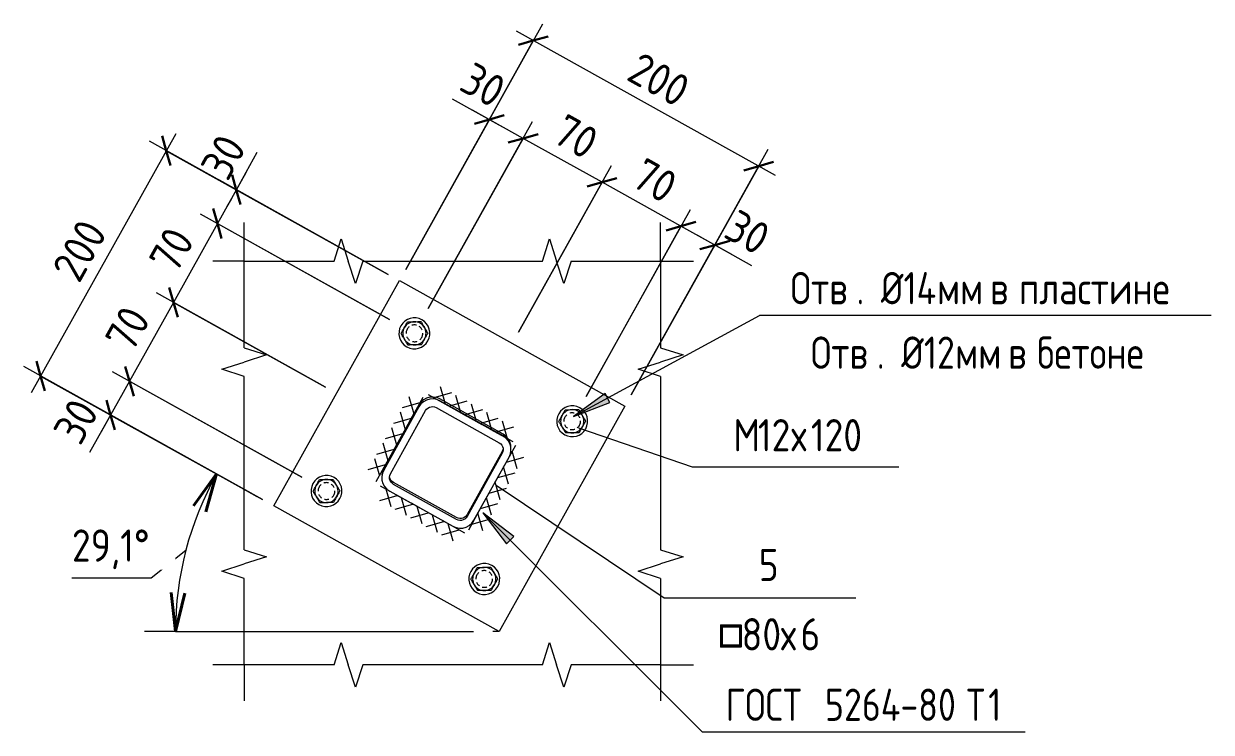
# Model space of a CAD drawing. Header units: millimetres. Extents: x 1343 to 81479, y -38120 to 27770.
# Drawn here: x 34338 to 35259, y -410 to 139 of the extents above; entities that cross this region are included whole.
import ezdxf

# ---------------------------------------------------------------- set-up
doc = ezdxf.new("R2010")
doc.units = ezdxf.units.MM
doc.linetypes.add('01 Штриховая _4 мм_', pattern=[6, 3.5, -2.5])
for name, color, linetype, lineweight in [('AA_Dim', 7, 'Continuous', 9), ('AA_Dim-10', 7, 'Continuous', 9), ('AA_Linii', 7, 'Continuous', 9), ('AA_Oformlenie', 7, 'Continuous', 9), ('AA_Vinoska', 7, 'Continuous', 9), ('AF_Balki', 7, 'Continuous', 20), ('KR_Detal', 7, 'Continuous', 20)]:
    doc.layers.add(name, color=color, linetype=linetype, lineweight=lineweight)
doc.styles.add('GOST Common_1', font='GOST_Common.ttf', dxfattribs={"width": 0.85, "height": 25})
doc.styles.add('ISOCPEUR_11', font='isocpeur.TTF', dxfattribs={"width": 0.85, "height": 25})
doc.styles.add('ISOCPEUR_12', font='isocpeur.TTF', dxfattribs={"width": 0.85, "height": 25})
doc.styles.add('ISOCPEUR_13', font='isocpeur.TTF', dxfattribs={"width": 0.9, "height": 25})
doc.dimstyles.new('05_Округл_5мм__прозр__1', dxfattribs={"dimscale": 304.8, "dimtxt": 25.068874, "dimasz": 0.055774, "dimexe": 0.049213, "dimexo": 0.032808, "dimgap": 0.003281, "dimtad": 1, "dimdec": 0, "dimrnd": 5, "dimdsep": 46, "dimtxsty": 'ISOCPEUR_13', "dimblk1": 'OBLIQUE', "dimblk2": 'OBLIQUE', "dimsah": 1, "dimcen": 0.09, "dimdle": 0.049213, "dimazin": 0, "dimtfac": 1, "dimtdec": 4, "dimtix": 1, "dimtmove": 1, "dimatfit": 3, "dimfxl": 1, "dimtvp": 1, "dimtolj": 1, "dimtzin": 0, "dimlwd": 18, "dimlwe": 18, "dimarcsym": 2})
doc.dimstyles.new('05_Округл_5мм__прозр__2', dxfattribs={"dimscale": 304.8, "dimtxt": 25.068874, "dimasz": 0.055774, "dimexe": 0.049213, "dimexo": 0.032808, "dimgap": 0.003281, "dimtad": 1, "dimdec": 0, "dimrnd": 5, "dimdsep": 46, "dimtxsty": 'ISOCPEUR_13', "dimblk1": 'OBLIQUE', "dimblk2": 'OBLIQUE', "dimsah": 1, "dimcen": 0.09, "dimdle": 0.049213, "dimazin": 0, "dimtfac": 1, "dimtdec": 4, "dimtix": 1, "dimtmove": 0, "dimatfit": 3, "dimfxl": 1, "dimtvp": 1, "dimtolj": 1, "dimtzin": 0, "dimlwd": 18, "dimlwe": 18, "dimarcsym": 2})
doc.dimstyles.new('Стрелка___полка_1', dxfattribs={"dimscale": 304.8, "dimtxt": 25.068874, "dimasz": 0.098425, "dimexe": 0.07874, "dimexo": 0.049213, "dimgap": 0.016404, "dimtad": 3, "dimtih": 1, "dimtoh": 1, "dimdec": 0, "dimzin": 0, "dimdsep": 46, "dimtxsty": 'ISOCPEUR_12', "dimblk1": 'OPEN30', "dimblk2": 'OPEN30', "dimsah": 1, "dimcen": 0.09, "dimadec": 1, "dimazin": 2, "dimtfac": 1, "dimtdec": 4, "dimtix": 1, "dimtmove": 1, "dimatfit": 3, "dimfxl": 1, "dimtvp": 1, "dimtfill": 1, "dimtolj": 1, "dimtzin": 0, "dimarcsym": 2})

# ---------------------------------------------------------------- blocks, each defined once
blk = doc.blocks.new('354_Прокат Лист _НесКаркас_РабПлоск_ - 354_Прокат Лист _НесКаркас_РабПлоск_-4002182-КР_УЗ_Км_Б')
at = {"layer": 'AF_Balki'}
for p, q in [((4335.21, -234.83), (4432.59, -60.14)), ((4432.59, -60.14), (4607.28, -157.51)), ((4607.28, -157.51), (4509.91, -332.21)), ((4509.91, -332.21), (4335.21, -234.83))]:
    blk.add_line(p, q, dxfattribs=at)
blk = doc.blocks.new('354_Анкер клиновой _СоедНесК_РабПлоск_ - M12x120_20-3827929-КР_УЗ_Км_Б')
at = {"layer": 'KR_Detal', "lineweight": 9}
for start, end in [(150.86527, 210.86527), (90.86527, 150.86527), (60.86527, 90.86527), (30.86527, 60.86527), (330.86527, 30.86527), (210.86527, 240.86527), (270.86527, 330.86527), (240.86527, 270.86527)]:
    blk.add_arc((4376, -223.27), 9, start, end, dxfattribs=at)
for points in [[(4365.61, -223.43), (4366.01, -222.71), (4366.83, -221.24), (4367.7, -219.68), (4368.14, -218.89)], [(4368.14, -218.89), (4368.58, -218.1), (4369.45, -216.55), (4370.27, -215.07), (4370.67, -214.35)], [(4370.67, -214.35), (4371.49, -214.34), (4373.18, -214.31), (4374.96, -214.29), (4375.87, -214.27)], [(4375.87, -214.27), (4376.77, -214.26), (4378.55, -214.23), (4380.24, -214.21), (4381.06, -214.2)], [(4381.06, -214.2), (4381.48, -214.9), (4382.35, -216.35), (4383.26, -217.87), (4383.73, -218.66)], [(4383.73, -218.66), (4384.19, -219.44), (4385.1, -220.96), (4385.97, -222.41), (4386.39, -223.12)], [(4368.28, -227.89), (4367.81, -227.11), (4366.9, -225.59), (4366.03, -224.14), (4365.61, -223.43)], [(4370.94, -232.35), (4370.52, -231.64), (4369.65, -230.19), (4368.74, -228.67), (4368.28, -227.89)], [(4383.86, -227.65), (4383.42, -228.45), (4382.56, -230), (4381.73, -231.47), (4381.33, -232.19)], [(4386.39, -223.12), (4385.99, -223.83), (4385.17, -225.31), (4384.31, -226.86), (4383.86, -227.65)], [(4376.14, -232.27), (4375.23, -232.29), (4373.45, -232.31), (4371.76, -232.34), (4370.94, -232.35)], [(4381.33, -232.19), (4380.51, -232.21), (4378.82, -232.23), (4377.05, -232.26), (4376.14, -232.27)]]:
    blk.add_open_spline(points, degree=3, dxfattribs=at)
blk = doc.blocks.new('354_Шайба_ГОСТ 11371-78_СоедНесК_РабПлоск_ - Шайба_ГОСТ 11371-78-V21-КР_УЗ_Км_б')
at = {"layer": 'KR_Detal', "lineweight": 9}
for start, end in [(330.86527, 150.86527), (150.86527, 330.86527)]:
    blk.add_arc((4376, -223.27), 12, start, end, dxfattribs=at)
at = {"layer": 'KR_Detal', "linetype": '01 Штриховая _4 мм_', "lineweight": 9}
for start, end in [(150.86527, 330.86527), (330.86527, 150.86527)]:
    blk.add_arc((4376, -223.27), 6.5, start, end, dxfattribs=at)
blk = doc.blocks.new('011_Прямоугольник обрыва _ЭлУзла_ - 011_Прямоугольник обрыва _ЭлУзла_-4094293-КР_УЗ_Км_б')
at = {"layer": 'AA_Oformlenie'}
for p, q in [((4312.25, -112.25), (4312.25, -45)), ((4312.25, -45), (4381.94, -45)), ((4404.2, -45), (4543.31, -45)), ((4565.57, -45), (4635, -45)), ((4635, -45), (4635, -112.25)), ((4312.25, -268.74), (4312.25, -134.51)), ((4635, -134.51), (4635, -268.74)), ((4312.25, -357.99), (4312.25, -291)), ((4635, -291), (4635, -357.99)), ((4381.94, -357.99), (4312.25, -357.99)), ((4543.31, -357.99), (4404.2, -357.99)), ((4635, -357.99), (4565.57, -357.99))]:
    blk.add_line(p, q, dxfattribs=at)
blk = doc.blocks.new('Последовательность узлов - Сплошная 2мм М5-2304530-КР_УЗ_Км_Б')
at = {"layer": 'AA_Oformlenie'}
for p, q in [((4522.44, -188.04), (4512.71, -205.51)), ((4523.88, -206.01), (4520.01, -192.41)), ((4515.75, -200.05), (4506.02, -217.53)), ((4528.74, -197.28), (4515.14, -201.15)), ((4522.05, -209.29), (4508.45, -213.16)), ((4517.19, -218.02), (4513.32, -204.42)), ((4509.06, -212.07), (4499.33, -229.54)), ((4510.5, -230.04), (4506.63, -216.44)), ((4502.37, -224.08), (4492.64, -241.55)), ((4503.81, -242.05), (4499.93, -228.45)), ((4515.36, -221.3), (4501.76, -225.17)), ((4495.68, -236.09), (4485.95, -253.56)), ((4508.67, -233.31), (4495.07, -237.18)), ((4501.98, -245.33), (4488.38, -249.2)), ((4497.11, -254.06), (4493.24, -240.46))]:
    blk.add_line(p, q, dxfattribs=at)
blk = doc.blocks.new('Последовательность узлов - Сплошная 2мм М5-V22-КР_УЗ_Км_б')
at = {"layer": 'AA_Oformlenie'}
for p, q in [((4435.29, -229.15), (4417.82, -219.41)), ((4417.32, -230.58), (4430.92, -226.71)), ((4426.05, -235.45), (4422.18, -221.85)), ((4447.29, -235.83), (4429.82, -226.1)), ((4438.06, -242.14), (4434.19, -228.53)), ((4429.32, -237.27), (4442.92, -233.4)), ((4459.3, -242.52), (4441.82, -232.79)), ((4450.06, -248.82), (4446.19, -235.22)), ((4441.33, -243.96), (4454.93, -240.09)), ((4453.33, -250.64), (4466.93, -246.77)), ((4471.3, -249.21), (4453.83, -239.47)), ((4462.07, -255.51), (4458.2, -241.91)), ((4483.3, -255.89), (4465.83, -246.16)), ((4465.33, -257.33), (4478.94, -253.46)), ((4474.07, -262.19), (4470.2, -248.59))]:
    blk.add_line(p, q, dxfattribs=at)
blk = doc.blocks.new('010_Текст с выноской - Текст 2 строки _стрелка_-V49-КР_УЗ_Км_б')
at = {"layer": 'AA_Vinoska'}
blk.add_line((5061.7, -87.29), (4711.7, -87.29), dxfattribs=at)
blk = doc.blocks.new('010_Текст с выноской - Текст 2 строки _стрелка_-V50-КР_УЗ_Км_б')
at = {"layer": 'AA_Vinoska'}
blk.add_line((4917.53, -410.31), (4667.53, -410.31), dxfattribs=at)
blk = doc.blocks.new('043_М_Балки_Полка - Позиция_Наименование_дп14-V51-КР_УЗ_Км_б')
at = {"layer": 'AA_Vinoska'}
blk.add_line((4646.24, -306.07), (4786.24, -306.07), dxfattribs=at)
blk = doc.blocks.new('043_М_Балки_Полка_СоедНК_ - Наименование краткое_дп16-V52-КР_УЗ_Км_б')
at = {"layer": 'AA_Vinoska'}
blk.add_line((4659.47, -204.58), (4819.47, -204.58), dxfattribs=at)
blk = doc.blocks.new('DIMBLOCK51-КР_УЗ_Км_б')
at = {"layer": 'AA_Dim-10'}
for p, q in [((34487.58, -210.06), (34466.62, -198.37)), ((34487.58, -210.06), (34487.58, -210.06)), ((34487.58, -210.06), (34518.93, -227.53)), ((34437.03, -290.6), (34463.91, -269.1)), ((34375.54, -290.6), (34437.03, -290.6)), ((34455.84, -332.21), (34431.84, -332.21)), ((34455.84, -332.21), (34686.73, -332.21))]:
    blk.add_line(p, q, dxfattribs=at)
at = {"layer": 'AA_Dim-10', "lineweight": 40}
for p, q in [((34487.58, -210.06), (34469.83, -234.81)), ((34487.58, -210.06), (34479.36, -239.39)), ((34455.84, -332.21), (34452.38, -301.94)), ((34455.84, -332.21), (34462.94, -302.58))]:
    blk.add_line(p, q, dxfattribs=at)
at = {"layer": 'AA_Dim-10'}
blk.add_arc((34706.73, -332.21), 250.89, 150.86527, 180, dxfattribs=at)
blk.add_arc((34706.73, -332.21), 250.89, 150.86527, 180, dxfattribs=at)
at = {"layer": 'AA_Dim-10', "color": 0, "insert": (34375.54, -253.04), "char_height": 25, "width": 73.7876, "attachment_point": 1, "line_spacing_factor": 1.135194, "style": 'ISOCPEUR_12', "bg_fill": 3, "box_fill_scale": 1.25, "bg_fill_color": 256, "bg_fill_true_color": 13158600, "bg_fill_transparency": 0}
blk.add_mtext('29,1°', dxfattribs=at)
blk = doc.blocks.new('_Open30')
at = {"color": 0, "linetype": 'ByBlock', "lineweight": -2}
for p, q in [((-1, 0.268), (0, 0)), ((0, 0), (-1, -0.268)), ((0, 0), (-1, 0))]:
    blk.add_line(p, q, dxfattribs=at)
blk = doc.blocks.new('DIMBLOCK52-КР_УЗ_Км_б')
at = {"layer": 'AA_Dim-10', "lineweight": 18}
for p, q in [((34518.94, 39.14), (34498.87, 3.14)), ((34510.21, 23.48), (34488.28, -15.87)), ((34620.67, -55.27), (34489.81, 17.68)), ((34502.91, 10.37), (34620.67, -55.27)), ((34498.87, 3.14), (34495.59, -2.75)), ((34621.77, -90.27), (34475.18, -8.57)), ((34488.28, -15.87), (34621.77, -90.27))]:
    blk.add_line(p, q, dxfattribs=at)
at = {"layer": 'AA_Dim-10', "lineweight": 30}
for p, q in [((34502.91, 10.37), (34499.62, 21.94)), ((34502.91, 10.37), (34506.19, -1.19)), ((34488.28, -15.87), (34484.99, -4.31)), ((34488.28, -15.87), (34491.57, -27.43))]:
    blk.add_line(p, q, dxfattribs=at)
at = {"layer": 'AA_Dim-10', "color": 0, "lineweight": 18, "insert": (34474.42, 28.22), "char_height": 25, "width": 37.4614, "attachment_point": 1, "rotation": 60.86527, "line_spacing_factor": 1.135194, "style": 'ISOCPEUR_13'}
blk.add_mtext('30', dxfattribs=at)
blk = doc.blocks.new('_Oblique')
at = {"color": 0, "linetype": 'ByBlock', "lineweight": -2}
blk.add_line((-0.5, -0.5), (0.5, 0.5), dxfattribs=at)
blk = doc.blocks.new('DIMBLOCK53-КР_УЗ_Км_б')
at = {"layer": 'AA_Dim-10', "lineweight": 18}
for p, q in [((34621.77, -90.27), (34475.18, -8.57)), ((34488.28, -15.87), (34454.22, -76.97)), ((34488.28, -15.87), (34621.77, -90.27)), ((34571.99, -142.62), (34441.12, -69.67)), ((34454.22, -76.97), (34571.99, -142.62))]:
    blk.add_line(p, q, dxfattribs=at)
at = {"layer": 'AA_Dim-10', "lineweight": 30}
for p, q in [((34488.28, -15.87), (34484.99, -4.31)), ((34488.28, -15.87), (34491.57, -27.43)), ((34454.22, -76.97), (34450.93, -65.41)), ((34454.22, -76.97), (34457.51, -88.54))]:
    blk.add_line(p, q, dxfattribs=at)
at = {"layer": 'AA_Dim-10', "color": 0, "lineweight": 18, "insert": (34434.33, -43.71), "char_height": 25, "width": 37.4614, "attachment_point": 1, "rotation": 60.86527, "line_spacing_factor": 1.135194, "style": 'ISOCPEUR_13'}
blk.add_mtext('70', dxfattribs=at)
blk = doc.blocks.new('DIMBLOCK54-КР_УЗ_Км_б')
at = {"layer": 'AA_Dim-10', "lineweight": 18}
for p, q in [((34571.99, -142.62), (34441.12, -69.67)), ((34454.22, -76.97), (34420.12, -138.16)), ((34454.22, -76.97), (34571.99, -142.62)), ((34553.61, -212.56), (34407.02, -130.85)), ((34420.12, -138.16), (34553.61, -212.56))]:
    blk.add_line(p, q, dxfattribs=at)
at = {"layer": 'AA_Dim-10', "lineweight": 30}
for p, q in [((34454.22, -76.97), (34450.93, -65.41)), ((34454.22, -76.97), (34457.51, -88.54)), ((34420.12, -138.16), (34416.83, -126.59)), ((34420.12, -138.16), (34423.41, -149.72))]:
    blk.add_line(p, q, dxfattribs=at)
at = {"layer": 'AA_Dim-10', "color": 0, "lineweight": 18, "insert": (34400.25, -104.86), "char_height": 25, "width": 37.4614, "attachment_point": 1, "rotation": 60.86527, "line_spacing_factor": 1.135194, "style": 'ISOCPEUR_13'}
blk.add_mtext('70', dxfattribs=at)
blk = doc.blocks.new('DIMBLOCK55-КР_УЗ_Км_б')
at = {"layer": 'AA_Dim-10', "lineweight": 30}
for p, q in [((34420.12, -138.16), (34416.83, -126.59)), ((34420.12, -138.16), (34423.41, -149.72)), ((34405.53, -164.32), (34402.25, -152.76)), ((34405.53, -164.32), (34408.82, -175.88))]:
    blk.add_line(p, q, dxfattribs=at)
at = {"layer": 'AA_Dim-10', "lineweight": 18}
for p, q in [((34553.61, -212.56), (34407.02, -130.85)), ((34420.12, -138.16), (34398.23, -177.42)), ((34420.12, -138.16), (34553.61, -212.56)), ((34409.57, -157.09), (34412.83, -151.24)), ((34389.5, -193.09), (34409.57, -157.09)), ((34523.3, -229.96), (34392.43, -157.02)), ((34405.53, -164.32), (34523.3, -229.96))]:
    blk.add_line(p, q, dxfattribs=at)
at = {"layer": 'AA_Dim-10', "color": 0, "lineweight": 18, "insert": (34360.18, -176.75), "char_height": 25, "width": 37.4614, "attachment_point": 1, "rotation": 60.86527, "line_spacing_factor": 1.135194, "style": 'ISOCPEUR_13'}
blk.add_mtext('30', dxfattribs=at)
blk = doc.blocks.new('DIMBLOCK56-КР_УЗ_Км_б')
at = {"layer": 'AA_Dim-10', "lineweight": 18}
for p, q in [((34456, 53.69), (34344.02, -147.21)), ((34620.67, -55.27), (34435.59, 47.89)), ((34448.7, 40.59), (34620.67, -55.27)), ((34523.3, -229.96), (34338.22, -126.8)), ((34351.32, -134.11), (34523.3, -229.96))]:
    blk.add_line(p, q, dxfattribs=at)
at = {"layer": 'AA_Dim-10', "lineweight": 30}
for p, q in [((34448.7, 40.59), (34445.41, 52.15)), ((34448.7, 40.59), (34451.98, 29.03)), ((34351.32, -134.11), (34348.04, -122.54)), ((34351.32, -134.11), (34354.61, -145.67))]:
    blk.add_line(p, q, dxfattribs=at)
at = {"layer": 'AA_Dim-10', "color": 0, "lineweight": 18, "insert": (34359.29, -50.87), "char_height": 25, "width": 56.1921, "attachment_point": 1, "rotation": 60.86527, "line_spacing_factor": 1.135194, "style": 'ISOCPEUR_13'}
blk.add_mtext('200', dxfattribs=at)
blk = doc.blocks.new('DIMBLOCK57-КР_УЗ_Км_б')
at = {"layer": 'AA_Dim-10', "lineweight": 18}
for p, q in [((34773.98, -149.93), (34854.85, -4.86)), ((34847.54, -17.96), (34773.98, -149.93)), ((34886.85, -39.87), (34847.54, -17.96)), ((34808.97, -148.78), (34881.05, -19.46)), ((34866.51, -28.53), (34860.64, -25.26)), ((34873.75, -32.57), (34808.97, -148.78)), ((34902.51, -48.6), (34866.51, -28.53))]:
    blk.add_line(p, q, dxfattribs=at)
at = {"layer": 'AA_Dim-10', "lineweight": 30}
for p, q in [((34847.54, -17.96), (34835.98, -21.25)), ((34847.54, -17.96), (34859.11, -14.67)), ((34873.75, -32.57), (34862.18, -35.85)), ((34873.75, -32.57), (34885.31, -29.28))]:
    blk.add_line(p, q, dxfattribs=at)
at = {"layer": 'AA_Dim-10', "color": 0, "lineweight": 18, "insert": (34891.59, -4.08), "char_height": 25, "width": 37.4614, "attachment_point": 1, "rotation": 330.86527, "line_spacing_factor": 1.135194, "style": 'ISOCPEUR_13'}
blk.add_mtext('30', dxfattribs=at)
blk = doc.blocks.new('DIMBLOCK58-КР_УЗ_Км_б')
at = {"layer": 'AA_Dim-10', "lineweight": 18}
for p, q in [((34721.63, -100.09), (34793.7, 29.22)), ((34786.4, 16.12), (34721.63, -100.09)), ((34847.54, -17.96), (34786.4, 16.12)), ((34773.98, -149.93), (34854.85, -4.86)), ((34847.54, -17.96), (34773.98, -149.93))]:
    blk.add_line(p, q, dxfattribs=at)
at = {"layer": 'AA_Dim-10', "lineweight": 30}
for p, q in [((34786.4, 16.12), (34797.96, 19.41)), ((34786.4, 16.12), (34774.84, 12.83)), ((34847.54, -17.96), (34835.98, -21.25)), ((34847.54, -17.96), (34859.11, -14.67))]:
    blk.add_line(p, q, dxfattribs=at)
at = {"layer": 'AA_Dim-10', "color": 0, "lineweight": 18, "insert": (34819.68, 36), "char_height": 25, "width": 37.4614, "attachment_point": 1, "rotation": 330.86527, "line_spacing_factor": 1.135194, "style": 'ISOCPEUR_13'}
blk.add_mtext('70', dxfattribs=at)
blk = doc.blocks.new('DIMBLOCK59-КР_УЗ_Км_б')
at = {"layer": 'AA_Dim-10', "lineweight": 18}
for p, q in [((34651.7, -81.77), (34732.56, 63.3)), ((34725.26, 50.2), (34651.7, -81.77)), ((34786.4, 16.12), (34725.26, 50.2)), ((34721.63, -100.09), (34793.7, 29.22)), ((34786.4, 16.12), (34721.63, -100.09))]:
    blk.add_line(p, q, dxfattribs=at)
at = {"layer": 'AA_Dim-10', "lineweight": 30}
for p, q in [((34725.26, 50.2), (34713.69, 46.91)), ((34725.26, 50.2), (34736.82, 53.49)), ((34786.4, 16.12), (34797.96, 19.41)), ((34786.4, 16.12), (34774.84, 12.83))]:
    blk.add_line(p, q, dxfattribs=at)
at = {"layer": 'AA_Dim-10', "color": 0, "lineweight": 18, "insert": (34758.54, 70.08), "char_height": 25, "width": 37.4614, "attachment_point": 1, "rotation": 330.86527, "line_spacing_factor": 1.135194, "style": 'ISOCPEUR_13'}
blk.add_mtext('70', dxfattribs=at)
blk = doc.blocks.new('DIMBLOCK60-КР_УЗ_Км_б')
at = {"layer": 'AA_Dim-10', "lineweight": 18}
for p, q in [((34634.28, -51.4), (34706.35, 77.91)), ((34670.28, 80.84), (34706.29, 60.77)), ((34699.05, 64.81), (34634.28, -51.4)), ((34725.26, 50.2), (34685.95, 72.11)), ((34651.7, -81.77), (34732.56, 63.3)), ((34706.29, 60.77), (34712.15, 57.5)), ((34725.26, 50.2), (34651.7, -81.77))]:
    blk.add_line(p, q, dxfattribs=at)
at = {"layer": 'AA_Dim-10', "lineweight": 30}
for p, q in [((34699.05, 64.81), (34687.49, 61.52)), ((34699.05, 64.81), (34710.61, 68.09)), ((34725.26, 50.2), (34713.69, 46.91)), ((34725.26, 50.2), (34736.82, 53.49))]:
    blk.add_line(p, q, dxfattribs=at)
at = {"layer": 'AA_Dim-10', "color": 0, "lineweight": 18, "insert": (34686.63, 110.16), "char_height": 25, "width": 37.4614, "attachment_point": 1, "rotation": 330.86527, "line_spacing_factor": 1.135194, "style": 'ISOCPEUR_13'}
blk.add_mtext('30', dxfattribs=at)
blk = doc.blocks.new('DIMBLOCK61-КР_УЗ_Км_б')
at = {"layer": 'AA_Dim-10', "lineweight": 18}
for p, q in [((34634.28, -51.4), (34740.44, 139.05)), ((34920.93, 21.27), (34720.03, 133.25)), ((34733.13, 125.95), (34634.28, -51.4)), ((34808.97, -148.78), (34915.13, 41.68)), ((34907.83, 28.58), (34808.97, -148.78))]:
    blk.add_line(p, q, dxfattribs=at)
at = {"layer": 'AA_Dim-10', "lineweight": 30}
for p, q in [((34733.13, 125.95), (34744.69, 129.24)), ((34733.13, 125.95), (34721.57, 122.66)), ((34907.83, 28.58), (34896.26, 25.29)), ((34907.83, 28.58), (34919.39, 31.86))]:
    blk.add_line(p, q, dxfattribs=at)
at = {"layer": 'AA_Dim-10', "color": 0, "lineweight": 18, "insert": (34816.37, 117.98), "char_height": 25, "width": 56.1921, "attachment_point": 1, "rotation": 330.86527, "line_spacing_factor": 1.135194, "style": 'ISOCPEUR_13'}
blk.add_mtext('200', dxfattribs=at)

msp = doc.modelspace()

# ---------------------------------------------------------------- hatches: boundary and pattern name
at = {"layer": 'AA_Vinoska'}
for points in [[(34764.2742, -165.4885), (34792.5304, -154.6631), (34788.7658, -147.7187)], [(34693.983, -240.2302), (34712.4246, -264.22), (34718.0052, -258.6295)]]:
    msp.add_hatch(color=256, dxfattribs=at).paths.add_polyline_path(points)

# ---------------------------------------------------------------- linework, layer by layer
at = {"layer": 'AA_Linii', "lineweight": 20}
msp.add_line((34706.7319, -332.2055), (34701.7319, -332.2055), dxfattribs=at)
at = {"layer": 'AA_Vinoska'}
for p, q in [((34509.0723, -45), (34509.0723, -15)), ((34831.8237, -45), (34831.8237, -15)), ((34578.7601, -45), (34584.2601, -27.6795)), ((34584.2601, -27.6795), (34589.7601, -45)), ((34740.1358, -45), (34745.6358, -27.6795)), ((34745.6358, -27.6795), (34751.1358, -45)), ((34509.0723, -45), (34484.7977, -45)), ((34595.391, -62.33), (34589.7601, -45)), ((34601.0219, -45), (34595.391, -62.33)), ((34756.7667, -62.33), (34751.1358, -45)), ((34762.3976, -45), (34756.7667, -62.33)), ((34831.8237, -45), (34857.3806, -45)), ((34764.2742, -165.4885), (34908.5197, -87.2912)), ((34509.0723, -112.2476), (34526.3928, -117.7476)), ((34526.3928, -117.7476), (34509.0723, -123.2476)), ((34831.8237, -112.2476), (34849.1442, -117.7476)), ((34849.1442, -117.7476), (34831.8237, -123.2476)), ((34491.7423, -128.8785), (34509.0723, -123.2476)), ((34814.4937, -128.8785), (34831.8237, -123.2476)), ((34509.0723, -134.5093), (34491.7423, -128.8785)), ((34831.8237, -134.5093), (34814.4937, -128.8785)), ((34788.7658, -147.7187), (34764.2742, -165.4885)), ((34764.2742, -165.4885), (34792.5304, -154.6631)), ((34792.5304, -154.6631), (34788.7658, -147.7187)), ((34768.2708, -174.2905), (34856.2983, -204.5823)), ((34704.3754, -218.5982), (34834.4306, -306.069)), ((34693.983, -240.2302), (34712.4246, -264.22)), ((34718.0052, -258.6295), (34693.983, -240.2302)), ((34693.983, -240.2302), (34864.3579, -410.3053)), ((34712.4246, -264.22), (34718.0052, -258.6295)), ((34509.0723, -268.7428), (34526.3928, -274.2428)), ((34526.3928, -274.2428), (34509.0723, -279.7428)), ((34831.8237, -268.7428), (34849.1442, -274.2428)), ((34849.1442, -274.2428), (34831.8237, -279.7428)), ((34491.7423, -285.3736), (34509.0723, -279.7428)), ((34814.4937, -285.3736), (34831.8237, -279.7428)), ((34509.0723, -291.0045), (34491.7423, -285.3736)), ((34831.8237, -291.0045), (34814.4937, -285.3736)), ((34834.4306, -306.069), (34843.0626, -306.069)), ((34578.7601, -357.9904), (34584.2601, -340.6699)), ((34584.2601, -340.6699), (34589.7601, -357.9904)), ((34740.1358, -357.9904), (34745.6358, -340.6699)), ((34745.6358, -340.6699), (34751.1358, -357.9904)), ((34509.0723, -357.9904), (34484.7977, -357.9904)), ((34509.0723, -357.9904), (34509.0723, -385.9133)), ((34595.391, -375.3204), (34589.7601, -357.9904)), ((34601.0219, -357.9904), (34595.391, -375.3204)), ((34756.7667, -375.3204), (34751.1358, -357.9904)), ((34762.3976, -357.9904), (34756.7667, -375.3204)), ((34831.8237, -357.9904), (34831.8237, -385.9133)), ((34831.8237, -357.9904), (34857.3806, -357.9904))]:
    msp.add_line(p, q, dxfattribs=at)
at = {"layer": 'AF_Balki'}
for p, q in [((34709.6528, -179.1382), (34660.712, -151.8785)), ((34709.6528, -180.5618), (34660.712, -153.3021)), ((34644.3924, -156.5406), (34617.1747, -205.5569)), ((34644.3924, -157.9642), (34617.1747, -206.9805)), ((34622.4183, -209.9012), (34649.636, -160.8849)), ((34657.7958, -158.5538), (34706.7366, -185.8135)), ((34709.0641, -192.5624), (34681.8464, -241.5787)), ((34715.8049, -190.2528), (34715.8198, -189.725)), ((34715.8204, -191.0653), (34715.8204, -189.6417)), ((34709.0641, -193.986), (34681.8464, -243.0023)), ((34687.09, -245.9229), (34714.3077, -196.9066)), ((34615.662, -211.3983), (34615.662, -212.8219)), ((34615.6624, -211.3962), (34615.6683, -211.7673)), ((34673.6865, -243.9098), (34624.7458, -216.65)), ((34673.6865, -245.3333), (34624.7458, -218.0736)), ((34621.8296, -223.3254), (34670.7703, -250.5851))]:
    msp.add_line(p, q, dxfattribs=at)
at = {"layer": 'AF_Balki', "flags": 128}
for points in [[(34660.712, -151.8785), (34658.2322, -150.842), (34655.5842, -150.3842), (34652.9009, -150.528), (34650.3168, -151.2662), (34647.9615, -152.5618), (34645.9531, -154.3498), (34644.3924, -156.5406)], [(34660.712, -153.3021), (34658.2322, -152.2656), (34655.5842, -151.8078), (34652.9009, -151.9516), (34650.3168, -152.6898), (34647.9615, -153.9854), (34645.9531, -155.7734), (34644.3924, -157.9642)], [(34649.636, -160.8849), (34650.4164, -159.7895), (34651.4206, -158.8955), (34652.5982, -158.2477), (34653.8903, -157.8786), (34655.2319, -157.8067), (34656.5559, -158.0356), (34657.7958, -158.5538)], [(34715.82, -189.6438), (34715.6561, -187.6598), (34714.9191, -185.0718), (34713.6255, -182.7129), (34711.8402, -180.7014), (34709.6528, -179.1382)], [(34714.3077, -196.9066), (34715.3426, -194.4229), (34715.7997, -191.7709), (34715.6561, -189.0834), (34714.9191, -186.4953), (34713.6255, -184.1364), (34711.8402, -182.125), (34709.6528, -180.5618)], [(34706.7366, -185.8135), (34707.8303, -186.5951), (34708.7229, -187.6009), (34709.3697, -188.7803), (34709.7383, -190.0744), (34709.8101, -191.4181), (34709.5815, -192.7441), (34709.0641, -193.986)], [(34709.7583, -190.5022), (34709.5815, -191.3205), (34709.0641, -192.5624)], [(34617.1747, -206.9805), (34616.1398, -209.4642), (34615.6827, -212.1163), (34615.6626, -212.7386)], [(34617.1747, -205.5569), (34616.1398, -208.0406), (34615.6827, -210.6927)], [(34624.7458, -218.0736), (34623.6521, -217.292), (34622.7594, -216.2863), (34622.1126, -215.1068), (34621.7441, -213.8128), (34621.6723, -212.4691), (34621.9009, -211.143), (34622.4183, -209.9012)], [(34615.6624, -212.8198), (34615.8262, -214.8037), (34616.5633, -217.3918), (34617.8569, -219.7507), (34619.6422, -221.7622), (34621.8296, -223.3254)], [(34624.7458, -216.65), (34623.6521, -215.8684), (34622.7594, -214.8627), (34622.1126, -213.6833), (34621.7441, -212.3892)], [(34670.7703, -250.5851), (34673.2502, -251.6216), (34675.8982, -252.0794), (34678.5815, -251.9356), (34681.1656, -251.1974), (34683.5209, -249.9018), (34685.5293, -248.1137), (34687.09, -245.9229)], [(34681.8464, -241.5787), (34681.066, -242.6741), (34680.0618, -243.5681), (34678.8842, -244.2159), (34677.5921, -244.585), (34676.2505, -244.6569), (34674.9265, -244.428), (34673.6865, -243.9098)], [(34681.8464, -243.0023), (34681.066, -244.0977), (34680.0618, -244.9917), (34678.8842, -245.6395), (34677.5921, -246.0086), (34676.2505, -246.0805), (34674.9265, -245.8516), (34673.6865, -245.3333)]]:
    msp.add_lwpolyline(points, dxfattribs=at)

# ---------------------------------------------------------------- block references
at = {"layer": 'AA_Oformlenie'}
for name in ['011_Прямоугольник обрыва _ЭлУзла_ - 011_Прямоугольник обрыва _ЭлУзла_-4094293-КР_УЗ_Км_б', 'Последовательность узлов - Сплошная 2мм М5-2304530-КР_УЗ_Км_Б', 'Последовательность узлов - Сплошная 2мм М5-V22-КР_УЗ_Км_б']:
    msp.add_blockref(name, (30196.8237, 0), dxfattribs=at)
for p, rotation in [((34463.6275, -4670.908), 90.00000000000011), ((39133.8081, -403.9258), 180)]:
    msp.add_blockref('Последовательность узлов - Сплошная 2мм М5-2304530-КР_УЗ_Км_Б', p, dxfattribs=dict(at, rotation=rotation))
at = {"layer": 'AA_Vinoska'}
for name in ['010_Текст с выноской - Текст 2 строки _стрелка_-V49-КР_УЗ_Км_б', '043_М_Балки_Полка_СоедНК_ - Наименование краткое_дп16-V52-КР_УЗ_Км_б', '043_М_Балки_Полка - Позиция_Наименование_дп14-V51-КР_УЗ_Км_б', '010_Текст с выноской - Текст 2 строки _стрелка_-V50-КР_УЗ_Км_б']:
    msp.add_blockref(name, (30196.8237, 0), dxfattribs=at)
at = {"layer": 'AF_Balki'}
msp.add_blockref('354_Прокат Лист _НесКаркас_РабПлоск_ - 354_Прокат Лист _НесКаркас_РабПлоск_-4002182-КР_УЗ_Км_Б', (30196.8237, 0), dxfattribs=at)
at = {"layer": 'KR_Detal', "lineweight": 9}
for p in [(30264.9848, 122.2868), (30387.2716, 54.1257), (30196.8237, 0), (30319.1105, -68.1611)]:
    msp.add_blockref('354_Анкер клиновой _СоедНесК_РабПлоск_ - M12x120_20-3827929-КР_УЗ_Км_Б', p, dxfattribs=at)
at = {"layer": 'KR_Detal', "linetype": '01 Штриховая _4 мм_', "lineweight": 9}
for p in [(30264.9848, 122.2868), (30387.2716, 54.1257), (30196.8237, 0), (30319.1105, -68.1611)]:
    msp.add_blockref('354_Шайба_ГОСТ 11371-78_СоедНесК_РабПлоск_ - Шайба_ГОСТ 11371-78-V21-КР_УЗ_Км_б', p, dxfattribs=at)

# ---------------------------------------------------------------- texts
at = {"layer": 'AA_Vinoska', "char_height": 25, "attachment_point": 1}
for s, insert, width, style in [('Отв', (34932.4294, -53.4681), 62.010528, 'GOST Common_1'), ('. Ø14', (34983.5932, -53.4681), 75.639216, 'GOST Common_1'), ('\\fGOST Common|b0|i0|c204|p34|;\\W.85; ', (35079.7362, -53.4681), 8.858647, 'GOST Common_1'), ('\\fGOST Common|b0|i0|c204|p34|;\\W.85; ', (35102.2258, -53.4681), 8.858647, 'GOST Common_1'), ('мм', (35046.0018, -53.4681), 40.886063, 'GOST Common_1'), ('\\fGOST Common|b0|i0|c204|p34|;\\W.85;в', (35087.0453, -53.4681), 18.398728, 'GOST Common_1'), ('пластине', (35109.5349, -53.4681), 151.278431, 'GOST Common_1'), ('Отв', (34948.1969, -103.4681), 62.010528, 'GOST Common_1'), ('. Ø12', (34999.3607, -103.4681), 73.594912, 'GOST Common_1'), ('\\fGOST Common|b0|i0|c204|p34|;\\W.85; ', (35093.817, -103.4681), 8.858647, 'GOST Common_1'), ('\\fGOST Common|b0|i0|c204|p34|;\\W.85; ', (35116.3065, -103.4681), 8.858647, 'GOST Common_1'), ('бетоне', (35123.6157, -103.4681), 115.162409, 'GOST Common_1'), ('мм', (35060.0826, -103.4681), 40.886063, 'GOST Common_1'), ('\\fGOST Common|b0|i0|c204|p34|;\\W.85;в', (35101.1261, -103.4681), 18.398728, 'GOST Common_1'), ('\\fISOCPEUR|b0|i0|c204|p34|;\\W.85;М', (34888.0394, -167.4787), 23.168769, 'ISOCPEUR_12'), ('12', (34907.1555, -167.4787), 31.345981, 'ISOCPEUR_12'), ('120', (34948.199, -167.4787), 49.744709, 'ISOCPEUR_12'), ('\\fISOCPEUR|b0|i0|c204|p34|;\\W.85;х', (34933.0185, -167.4787), 18.398728, 'ISOCPEUR_12'), ('\\fISOCPEUR|b0|i0|c204|p34|;\\W.85;5', (34907.8137, -268.1339), 18.398728, 'ISOCPEUR_12'), ('80', (34894.5873, -321.8435), 36.797456, 'ISOCPEUR_12'), ('\\fISOCPEUR|b0|i0|c204|p34|;\\W.85;6', (34940.1287, -321.8435), 18.398728, 'ISOCPEUR_12'), ('\\fISOCPEUR|b0|i0|c130|p34|;\\W.85;□', (34875.4712, -321.8435), 23.168769, 'ISOCPEUR_11'), ('\\fISOCPEUR|b0|i0|c204|p34|;\\W.85;х', (34924.9483, -321.8435), 18.398728, 'ISOCPEUR_12'), ('ГОСТ', (34882.1275, -376.4822), 77.683519, 'GOST Common_1'), (' 5264-80 ', (34946.2228, -376.4822), 148.552694, 'GOST Common_1'), ('\\fGOST Common|b0|i0|c204|p34|;\\W.85;Т', (35068.7911, -376.4822), 20.443031, 'GOST Common_1'), ('\\fGOST Common|b0|i0|c204|p34|;\\W.85;1', (35085.6583, -376.4822), 12.947253, 'GOST Common_1')]:
    msp.add_mtext(s, dxfattribs=dict(at, insert=insert, width=width, style=style))

# ---------------------------------------------------------------- dimensions: what is measured, and where the dimension line sits
at = {"layer": 'AA_Dim', "lineweight": 18}
for base, p1, p2, angle, override, picture, middle in [((34733.1321, 125.9502), (34804.1049, -157.51), (34629.4094, -60.1371), 330.8652743, {"dimpost": '<>', "dimfxl": 200}, 'DIMBLOCK61-КР_УЗ_Км_б', (34827.0525, 89.0557)), ((34725.2558, 50.2009), (34716.7572, -108.8236), (34646.8288, -90.504), 330.8652743, {"dimpost": '<>', "dimfxl": 72.288231}, 'DIMBLOCK59-КР_УЗ_Км_б', (34762.4002, 44.9525)), ((34786.3993, 16.1203), (34769.1156, -158.6651), (34716.7572, -108.8236), 330.8652743, {"dimpost": '<>', "dimfxl": 72.288169}, 'DIMBLOCK58-КР_УЗ_Км_б', (34823.5436, 10.872)), ((34454.2208, -76.9742), (34630.5047, -95.1433), (34580.723, -147.4848), 60.8652743, {"dimpost": '<>', "dimfxl": 72.234679}, 'DIMBLOCK53-КР_УЗ_Км_б', (34459.4584, -39.849))]:
    dim = msp.add_linear_dim(base=base, p1=p1, p2=p2, angle=angle, dimstyle='05_Округл_5мм__прозр__2', override=override, dxfattribs=at)
    dim.commit()
    dim.dimension.update_dxf_attribs({"geometry": picture, "text_midpoint": middle})
for base, p1, p2, angle, override, picture, middle, turn in [((34699.0515, 64.8068), (34646.8288, -90.504), (34629.4094, -60.1371), 330.8652743, {"dimpost": '<>', "dimfxl": 35.008312}, 'DIMBLOCK60-КР_УЗ_Км_б', (34694.874, 86.4847), 330.8652743), ((34488.28, -15.8691), (34629.4094, -60.1371), (34630.5047, -95.1433), 60.8652743, {"dimpost": '<>', "dimfxl": 35.023382}, 'DIMBLOCK52-КР_УЗ_Км_б', (34498.0992, 36.462), 60.8652743), ((34847.5426, -17.9602), (34804.1049, -157.51), (34769.1156, -158.6651), 330.8652743, {"dimpost": '<>', "dimfxl": 35.008367}, 'DIMBLOCK57-КР_УЗ_Км_б', (34899.8354, -27.7581), 330.8652743)]:
    dim = msp.add_linear_dim(base=base, p1=p1, p2=p2, angle=angle, dimstyle='05_Округл_5мм__прозр__1', override=override, dxfattribs=at)
    dim.commit()
    dim.dimension.update_dxf_attribs({"geometry": picture, "text_midpoint": middle, "dimtype": 160, "text_rotation": turn})

# ---------------------------------------------------------------- next in the draw order: dimensions: what is measured, and where the dimension line sits
at = {"layer": 'AA_Dim'}
dim = msp.add_angular_dim_3p(base=(34470.1191, -248.7735), center=(34706.7319, -332.2055), p1=(34532.0365, -234.8325), p2=(34701.7319, -332.2055), dimstyle='Стрелка___полка_1', override={"dimpost": '<>', "dimfxl": 195.647758}, dxfattribs=at)
dim.commit()
dim.dimension.update_dxf_attribs({"geometry": 'DIMBLOCK51-КР_УЗ_Км_б', "text_midpoint": (34412.4378, -269.7023), "dimtype": 165})

# ---------------------------------------------------------------- next in the draw order: dimensions: what is measured, and where the dimension line sits
at = {"layer": 'AA_Dim', "lineweight": 18}
for base, p1, p2, override, picture, middle in [((34351.3235, -134.1055), (34629.4094, -60.1371), (34532.0365, -234.8325), {"dimpost": '<>', "dimfxl": 200}, 'DIMBLOCK56-КР_УЗ_Км_б', (34388.2181, -40.1851)), ((34420.1189, -138.1559), (34580.723, -147.4848), (34562.3436, -217.4301), {"dimpost": '<>', "dimfxl": 72.319795}, 'DIMBLOCK54-КР_УЗ_Км_б', (34425.3779, -100.9924))]:
    dim = msp.add_linear_dim(base=base, p1=p1, p2=p2, angle=60.8652743, dimstyle='05_Округл_5мм__прозр__2', override=override, dxfattribs=at)
    dim.commit()
    dim.dimension.update_dxf_attribs({"geometry": picture, "text_midpoint": middle})
dim = msp.add_linear_dim(base=(34405.5343, -164.3219), p1=(34562.3436, -217.4301), p2=(34532.0365, -234.8325), angle=60.8652743, dimstyle='05_Округл_5мм__прозр__1', override={"dimpost": '<>', "dimfxl": 34.948022}, dxfattribs=at)
dim.commit()
dim.dimension.update_dxf_attribs({"geometry": 'DIMBLOCK55-КР_УЗ_Км_б', "text_midpoint": (34383.8564, -168.4994), "dimtype": 160, "text_rotation": 60.8652743})

doc.saveas('drawing.dxf')
